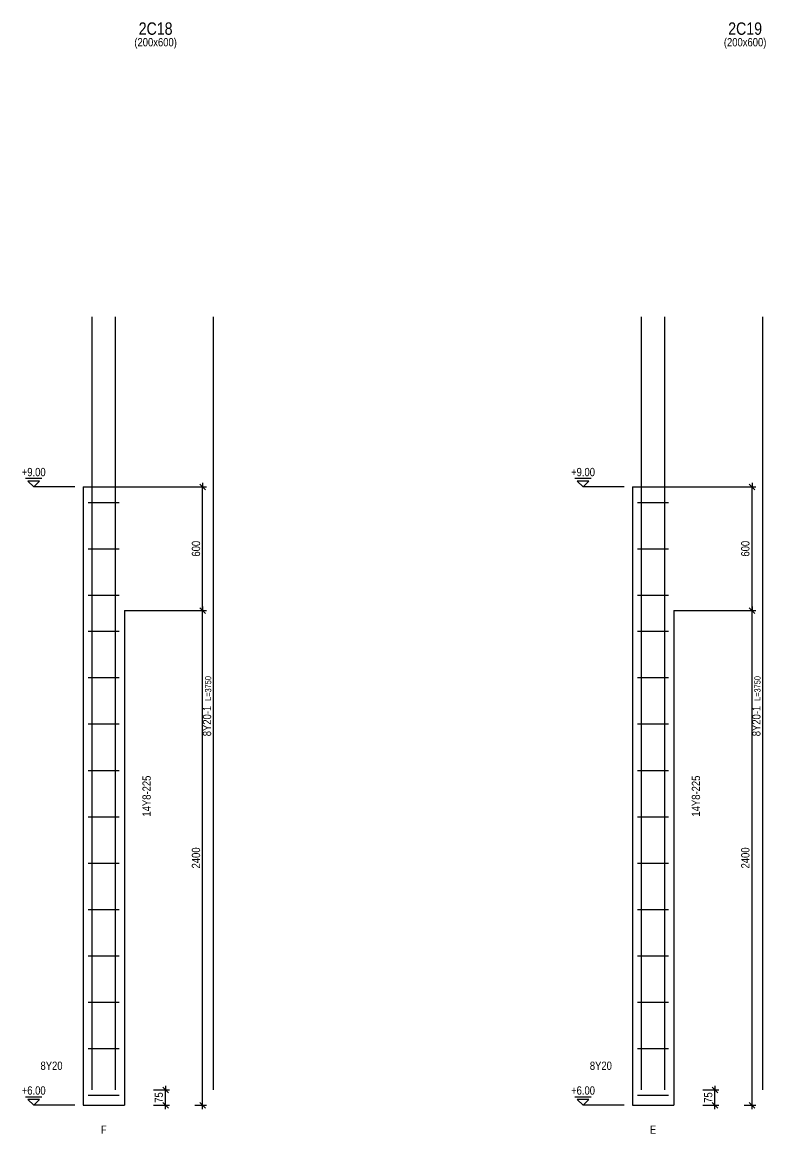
# Model space of a CAD drawing. Extents: x 0 to 206258, y -403073 to 0.
# Drawn here: x 143901 to 152924, y -127960 to -114480 of the extents above; entities that cross this region are included whole.
import ezdxf
from ezdxf.enums import TextEntityAlignment as Align

# ---------------------------------------------------------------- set-up
doc = ezdxf.new("R2010")
doc.units = 0
doc.header["$LTSCALE"] = 1000
for name, color, linetype, true_color in [('Column Label(D)', 12, 'Continuous', 0xbd0000), ('Column Size Label (D)', 94, 'Continuous', 0x008100), ('Level Mark Line', 253, 'Continuous', 0x828282), ('Level Mark Text', 253, 'Continuous', 0x828282)]:
    doc.layers.add(name, color=color, linetype=linetype, true_color=true_color)
for name, color, linetype in [('Column Line(D)', 1, 'Continuous'), ('Dimension Line', 5, 'Continuous'), ('Dimension Text', 5, 'Continuous'), ('Link Line', 3, 'Continuous'), ('Rebar Label', 6, 'Continuous'), ('Top Rebar Label', 6, 'Continuous'), ('Top Rebar Length Text', 8, 'Continuous'), ('Top Rebar Line', 7, 'Continuous')]:
    doc.layers.add(name, color=color, linetype=linetype)
doc.styles.add('Column Label(D)', font='ARIALN.TTF', dxfattribs={"height": 150})
doc.styles.add('Column Size Label (D)', font='ARIALN.TTF', dxfattribs={"height": 100})
doc.styles.add('Dimension Text', font='ARIALN.TTF', dxfattribs={"height": 100})
doc.styles.add('Level Mark Text', font='ARIALN.TTF', dxfattribs={"height": 100})
doc.styles.add('Rebar Label', font='ARIALN.TTF', dxfattribs={"height": 100})
doc.styles.add('Top Rebar Label', font='ARIALN.TTF', dxfattribs={"height": 100})
doc.styles.add('Top Rebar Length Text', font='ARIALN.TTF', dxfattribs={"height": 75})
doc.dimstyles.new('COLUMNELV', dxfattribs={"dimtxt": 100, "dimasz": 30, "dimexe": 48.3, "dimexo": 103.5, "dimgap": 30, "dimtad": 1, "dimtoh": 1, "dimdec": 1, "dimlfac": 0.4, "dimdsep": 46, "dimtxsty": 'Dimension Text', "dimblk": 'PCDIM_TICK', "dimcen": 0.09, "dimclrd": 5, "dimclre": 5, "dimclrt": 5, "dimadec": 1, "dimazin": 0, "dimtp": 1, "dimtm": 1, "dimtfac": 1, "dimtdec": 4, "dimtofl": 0, "dimtmove": 0, "dimatfit": 3, "dimfxl": 1, "dimtolj": 1, "dimtzin": 0, "dimarcsym": 0})

# ---------------------------------------------------------------- blocks, each defined once
blk = doc.blocks.new('PCDIM_TICK')
at = {"layer": 'Dimension Line', "color": 0, "transparency": 33554687}
for p, q in [((1.15, 1.15), (-1.15, -1.15)), ((1.61, 0), (0, 0))]:
    blk.add_line(p, q, dxfattribs=at)
blk = doc.blocks.new('*U2272')
at = {"layer": 'Dimension Line', "color": 5, "true_color": 0x0000ff, "transparency": 16777216}
for p, q in [((145994, -121615), (146139, -121615)), ((146091, -127615), (146091, -121615)), ((145994, -127615), (146139, -127615))]:
    blk.add_line(p, q, dxfattribs=at)
at = {"layer": 'Dimension Line', "color": 5, "true_color": 0x0000ff, "transparency": 16777216, "xscale": 30, "yscale": 30}
for p, rotation in [((146091, -121615), 89.99999999999447), ((146091, -127615), 269.9999999999834)]:
    blk.add_blockref('PCDIM_TICK', p, dxfattribs=dict(at, rotation=rotation))
at = {"layer": 'Dimension Line', "color": 5, "true_color": 0x0000ff, "transparency": 16777216, "insert": (146061, -124615), "char_height": 100, "width": 247.25, "attachment_point": 8, "rotation": 90, "style": 'Dimension Text'}
blk.add_mtext('2400', dxfattribs=at)
blk = doc.blocks.new('*U2273')
at = {"layer": 'Dimension Line', "color": 5, "true_color": 0x0000ff, "transparency": 16777216}
for p, q in [((145994, -120115), (146139, -120115)), ((146091, -121615), (146091, -120115)), ((145994, -121615), (146139, -121615))]:
    blk.add_line(p, q, dxfattribs=at)
at = {"layer": 'Dimension Line', "color": 5, "true_color": 0x0000ff, "transparency": 16777216, "xscale": 30, "yscale": 30}
for p, rotation in [((146091, -120115), 89.99999999999447), ((146091, -121615), 269.9999999999834)]:
    blk.add_blockref('PCDIM_TICK', p, dxfattribs=dict(at, rotation=rotation))
at = {"layer": 'Dimension Line', "color": 5, "true_color": 0x0000ff, "transparency": 16777216, "insert": (146061, -120865), "char_height": 100, "width": 181.97, "attachment_point": 8, "rotation": 90, "style": 'Dimension Text'}
blk.add_mtext('600', dxfattribs=at)
blk = doc.blocks.new('*U2274')
at = {"layer": 'Dimension Line', "color": 5, "true_color": 0x0000ff, "transparency": 16777216}
for p, q in [((145494, -127428), (145689, -127428)), ((145641, -127615), (145641, -127428)), ((145494, -127615), (145689, -127615))]:
    blk.add_line(p, q, dxfattribs=at)
at = {"layer": 'Dimension Line', "color": 5, "true_color": 0x0000ff, "transparency": 16777216, "xscale": 30, "yscale": 30}
for p, rotation in [((145641, -127428), 89.99999999999447), ((145641, -127615), 269.9999999999834)]:
    blk.add_blockref('PCDIM_TICK', p, dxfattribs=dict(at, rotation=rotation))
at = {"layer": 'Dimension Line', "color": 5, "true_color": 0x0000ff, "transparency": 16777216, "insert": (145611, -127521), "char_height": 100, "width": 117.23, "attachment_point": 8, "rotation": 90, "style": 'Dimension Text'}
blk.add_mtext('75', dxfattribs=at)
blk = doc.blocks.new('*U2279')
at = {"layer": 'Dimension Line', "color": 5, "true_color": 0x0000ff, "transparency": 16777216}
for p, q in [((152660, -121615), (152805, -121615)), ((152757, -127615), (152757, -121615)), ((152660, -127615), (152805, -127615))]:
    blk.add_line(p, q, dxfattribs=at)
at = {"layer": 'Dimension Line', "color": 5, "true_color": 0x0000ff, "transparency": 16777216, "xscale": 30, "yscale": 30}
for p, rotation in [((152757, -121615), 89.99999999999447), ((152757, -127615), 269.9999999999834)]:
    blk.add_blockref('PCDIM_TICK', p, dxfattribs=dict(at, rotation=rotation))
at = {"layer": 'Dimension Line', "color": 5, "true_color": 0x0000ff, "transparency": 16777216, "insert": (152727, -124615), "char_height": 100, "width": 247.25, "attachment_point": 8, "rotation": 90, "style": 'Dimension Text'}
blk.add_mtext('2400', dxfattribs=at)
blk = doc.blocks.new('*U2280')
at = {"layer": 'Dimension Line', "color": 5, "true_color": 0x0000ff, "transparency": 16777216}
for p, q in [((152660, -120115), (152805, -120115)), ((152757, -121615), (152757, -120115)), ((152660, -121615), (152805, -121615))]:
    blk.add_line(p, q, dxfattribs=at)
at = {"layer": 'Dimension Line', "color": 5, "true_color": 0x0000ff, "transparency": 16777216, "xscale": 30, "yscale": 30}
for p, rotation in [((152757, -120115), 89.99999999999447), ((152757, -121615), 269.9999999999834)]:
    blk.add_blockref('PCDIM_TICK', p, dxfattribs=dict(at, rotation=rotation))
at = {"layer": 'Dimension Line', "color": 5, "true_color": 0x0000ff, "transparency": 16777216, "insert": (152727, -120865), "char_height": 100, "width": 181.97, "attachment_point": 8, "rotation": 90, "style": 'Dimension Text'}
blk.add_mtext('600', dxfattribs=at)
blk = doc.blocks.new('*U2281')
at = {"layer": 'Dimension Line', "color": 5, "true_color": 0x0000ff, "transparency": 16777216}
for p, q in [((152160, -127428), (152355, -127428)), ((152307, -127615), (152307, -127428)), ((152160, -127615), (152355, -127615))]:
    blk.add_line(p, q, dxfattribs=at)
at = {"layer": 'Dimension Line', "color": 5, "true_color": 0x0000ff, "transparency": 16777216, "xscale": 30, "yscale": 30}
for p, rotation in [((152307, -127428), 89.99999999999447), ((152307, -127615), 269.9999999999834)]:
    blk.add_blockref('PCDIM_TICK', p, dxfattribs=dict(at, rotation=rotation))
at = {"layer": 'Dimension Line', "color": 5, "true_color": 0x0000ff, "transparency": 16777216, "insert": (152277, -127521), "char_height": 100, "width": 117.23, "attachment_point": 8, "rotation": 90, "style": 'Dimension Text'}
blk.add_mtext('75', dxfattribs=at)

msp = doc.modelspace()

# ---------------------------------------------------------------- linework, layer by layer
at = {"layer": 'Column Line(D)', "transparency": 33554687}
for points in [[(144640.716, -120115.237), (144640.716, -127615.237)], [(144640.716, -120115.237), (145140.716, -120115.237)], [(145140.716, -120115.237), (146078.216, -120115.237)], [(151306.601, -120115.237), (151306.601, -127615.237)], [(151306.601, -120115.237), (151806.601, -120115.237)], [(151806.601, -120115.237), (152744.101, -120115.237)], [(145140.716, -121615.237), (146078.216, -121615.237)], [(145140.716, -121615.237), (145140.716, -127615.237)], [(151806.601, -121615.237), (152744.101, -121615.237)], [(151806.601, -121615.237), (151806.601, -127615.237)], [(144640.716, -127615.237), (145140.716, -127615.237)], [(151306.601, -127615.237), (151806.601, -127615.237)]]:
    msp.add_lwpolyline(points, dxfattribs=at)
at = {"layer": 'Level Mark Line', "transparency": 33554687}
for points in [[(144140.716, -120015.237), (143940.716, -120015.237)], [(144040.716, -120115.237), (144111.427, -120044.527), (143970.006, -120044.527), (144040.716, -120115.237)], [(150806.601, -120015.237), (150606.601, -120015.237)], [(150706.601, -120115.237), (150777.312, -120044.527), (150635.89, -120044.527), (150706.601, -120115.237)], [(144540.716, -120115.237), (144040.716, -120115.237)], [(151206.601, -120115.237), (150706.601, -120115.237)], [(144140.716, -127515.237), (143940.716, -127515.237)], [(150806.601, -127515.237), (150606.601, -127515.237)], [(144040.716, -127615.237), (144111.427, -127544.527), (143970.006, -127544.527), (144040.716, -127615.237)], [(144540.716, -127615.237), (144040.716, -127615.237)], [(150706.601, -127615.237), (150777.312, -127544.527), (150635.89, -127544.527), (150706.601, -127615.237)], [(151206.601, -127615.237), (150706.601, -127615.237)]]:
    msp.add_lwpolyline(points, dxfattribs=at)
at = {"layer": 'Link Line', "transparency": 33554687}
for p, q in [((144703.216, -120302.737), (145078.216, -120302.737)), ((151369.101, -120302.737), (151744.101, -120302.737)), ((144703.216, -120865.237), (145078.216, -120865.237)), ((151369.101, -120865.237), (151744.101, -120865.237)), ((144703.216, -121427.737), (145078.216, -121427.737)), ((151369.101, -121427.737), (151744.101, -121427.737)), ((144703.216, -121865.237), (145078.216, -121865.237)), ((151369.101, -121865.237), (151744.101, -121865.237)), ((144703.216, -122427.737), (145078.216, -122427.737)), ((151369.101, -122427.737), (151744.101, -122427.737)), ((144703.216, -122990.237), (145078.216, -122990.237)), ((151369.101, -122990.237), (151744.101, -122990.237)), ((144703.216, -123552.737), (145078.216, -123552.737)), ((151369.101, -123552.737), (151744.101, -123552.737)), ((144703.216, -124115.237), (145078.216, -124115.237)), ((151369.101, -124115.237), (151744.101, -124115.237)), ((144703.216, -124677.737), (145078.216, -124677.737)), ((151369.101, -124677.737), (151744.101, -124677.737)), ((144703.216, -125240.237), (145078.216, -125240.237)), ((151369.101, -125240.237), (151744.101, -125240.237)), ((144703.216, -125802.737), (145078.216, -125802.737)), ((151369.101, -125802.737), (151744.101, -125802.737)), ((144703.216, -126365.237), (145078.216, -126365.237)), ((151369.101, -126365.237), (151744.101, -126365.237)), ((144703.216, -126927.737), (145078.216, -126927.737)), ((151369.101, -126927.737), (151744.101, -126927.737)), ((144703.216, -127490.237), (145078.216, -127490.237)), ((151369.101, -127490.237), (151744.101, -127490.237))]:
    msp.add_line(p, q, dxfattribs=at)
at = {"layer": 'Top Rebar Line', "transparency": 33554687}
for points in [[(144748.216, -127427.737), (144748.216, -118052.737)], [(145033.216, -127427.737), (145033.216, -118052.737)], [(146224.069, -127427.737), (146224.069, -118052.737)], [(151414.101, -127427.737), (151414.101, -118052.737)], [(151699.101, -127427.737), (151699.101, -118052.737)], [(152889.954, -127427.737), (152889.954, -118052.737)]]:
    msp.add_lwpolyline(points, dxfattribs=at)

# ---------------------------------------------------------------- texts
at = {"layer": 'Column Label(D)', "transparency": 33554687, "style": 'Column Label(D)'}
for s, p in [('2C18', (145519.939, -114482.222)), ('2C19', (152673.324, -114482.222))]:
    msp.add_text(s, height=150, dxfattribs=at).set_placement(p, align=Align.TOP_CENTER)
at = {"layer": 'Column Size Label (D)', "transparency": 33554687, "style": 'Column Size Label (D)'}
for p in [(145519.939, -114672.222), (152673.324, -114672.222)]:
    msp.add_text('(200x600)', height=100, dxfattribs=at).set_placement(p, align=Align.TOP_CENTER)
at = {"layer": 'Dimension Text', "transparency": 33554687, "style": 'Dimension Text'}
for s, p in [('F', (144890.716, -127990.237)), ('E', (151556.601, -127990.237))]:
    msp.add_text(s, height=100, dxfattribs=at).set_placement(p, align=Align.BOTTOM_CENTER)
at = {"layer": 'Level Mark Text', "transparency": 33554687, "style": 'Level Mark Text'}
for s, p in [('+9.00', (144040.716, -120015.237)), ('+9.00', (150706.601, -120015.237)), ('+6.00', (144040.716, -127515.237)), ('+6.00', (150706.601, -127515.237))]:
    msp.add_text(s, height=100, dxfattribs=at).set_placement(p, align=Align.BOTTOM_CENTER)
at = {"layer": 'Rebar Label', "transparency": 33554687, "style": 'Rebar Label'}
for p in [(145490.716, -123865.237), (152156.601, -123865.237)]:
    msp.add_text('14Y8-225', height=100, rotation=90, dxfattribs=at).set_placement(p, align=Align.BOTTOM_CENTER)
at = {"layer": 'Top Rebar Label', "transparency": 33554687, "style": 'Top Rebar Label'}
for p in [(146194.069, -122770.237), (152859.954, -122770.237)]:
    msp.add_text(' 8Y20-1', height=100, rotation=90, dxfattribs=at).set_placement(p, align=Align.RIGHT)
for p in [(144390.716, -127215.237), (151056.601, -127215.237)]:
    msp.add_text(' 8Y20', height=100, dxfattribs=at).set_placement(p, align=Align.BOTTOM_RIGHT)
at = {"layer": 'Top Rebar Length Text', "transparency": 33554687, "style": 'Top Rebar Length Text'}
for p in [(146194.069, -122710.237), (152859.954, -122710.237)]:
    msp.add_text('L=3750', height=75, rotation=90, dxfattribs=at).set_placement(p)

# ---------------------------------------------------------------- dimensions: what is measured, and where the dimension line sits
at = {"layer": 'Dimension Line', "transparency": 33554687}
for p1, p2, distance, picture, middle in [((145890.716, -121615.237), (145890.716, -120115.237), -200, '*U2273', (146090.716, -120865.237)), ((152556.601, -121615.237), (152556.601, -120115.237), -200, '*U2280', (152756.601, -120865.237)), ((145890.716, -127615.237), (145890.716, -121615.237), -200, '*U2272', (146090.716, -124615.237)), ((152556.601, -127615.237), (152556.601, -121615.237), -200, '*U2279', (152756.601, -124615.237)), ((145390.716, -127615.237), (145390.716, -127427.737), -250, '*U2274', (145640.716, -127521.487)), ((152056.601, -127615.237), (152056.601, -127427.737), -250, '*U2281', (152306.601, -127521.487))]:
    dim = msp.add_aligned_dim(p1=p1, p2=p2, distance=distance, dimstyle='COLUMNELV', override={"dimscale": 1, "dimtxt": 100, "dimasz": 30, "dimexe": 48.3, "dimexo": 103.5, "dimgap": 30, "dimtad": 1, "dimtih": 0, "dimdec": 1, "dimlfac": 0.4, "dimzin": 8, "dimlunit": 2, "dimpost": '', "dimtxsty": 'Dimension Text', "dimblk": 'PCDIM_TICK', "dimse1": 0, "dimse2": 0, "dimsd2": 0, "dimclrd": 5, "dimclre": 5, "dimclrt": 5, "dimaunit": 0, "dimadec": 1, "dimazin": 0, "dimtol": 0, "dimtp": 1, "dimtm": 1, "dimtmove": 0}, dxfattribs=at)
    dim.commit()
    dim.dimension.update_dxf_attribs({"geometry": picture, "text_midpoint": middle})

doc.saveas('drawing.dxf')
